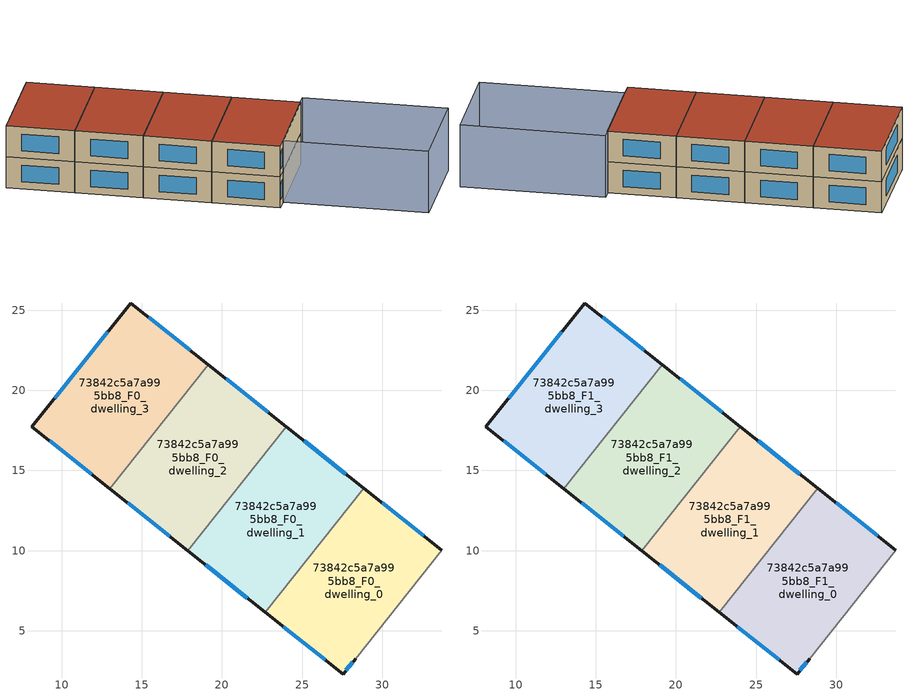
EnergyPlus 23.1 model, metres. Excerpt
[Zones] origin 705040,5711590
73842c5a7a995bb8_F0_dwelling_0
 floor ground (EU_floor_Construction): 33.71,10.03 28.34,3.26 27.55,2.3 22.71,6.15 28.86,13.88 z0
 wall outside (EU_wall_Construction): 33.71,10.03 28.86,13.88 / 22.71,6.15 27.55,2.3 28.34,3.26 z0:3
 wall adiabatic (EU_wall_Construction): 28.34,3.26 33.71,10.03 z0:3
 wall to 73842c5a7a995bb8_F0_dwelling_1 (EU_wall_Construction): 28.86,13.88 22.71,6.15 z0:3
 window (EU_Window_Construction): 32.59,10.92 29.98,12.99 / 27.73,2.53 28.16,3.04 / 23.83,5.26 26.43,3.19 z0.69:2.31
73842c5a7a995bb8_F0_dwelling_1
 floor ground (EU_floor_Construction): 28.86,13.88 22.71,6.15 17.86,10 24,17.74 z0
 wall outside (EU_wall_Construction): 17.86,10 22.71,6.15 / 28.86,13.88 24,17.74 z0:3
 wall to 73842c5a7a995bb8_F0_dwelling_2 (EU_wall_Construction): 24,17.74 17.86,10 z0:3
 window (EU_Window_Construction): 18.98,9.11 21.59,7.04 / 27.73,14.77 25.12,16.85 z0.69:2.31
73842c5a7a995bb8_F0_dwelling_2
 floor ground (EU_floor_Construction): 24,17.74 17.86,10 13,13.86 19.14,21.6 z0
 wall outside (EU_wall_Construction): 13,13.86 17.86,10 / 24,17.74 19.14,21.6 z0:3
 wall to 73842c5a7a995bb8_F0_dwelling_3 (EU_wall_Construction): 19.14,21.6 13,13.86 z0:3
 window (EU_Window_Construction): 14.12,12.97 16.73,10.9 / 22.88,18.63 20.27,20.7 z0.69:2.31
73842c5a7a995bb8_F0_dwelling_3
 floor ground (EU_floor_Construction): 19.14,21.6 13,13.86 8.13,17.73 14.3,25.44 z0
 wall outside (EU_wall_Construction): 19.14,21.6 14.3,25.44 8.13,17.73 13,13.86 z0:3
 window (EU_Window_Construction): 9.26,16.84 11.87,14.76 / 12.87,23.66 9.56,19.52 / 18.02,22.49 15.42,24.55 z0.69:2.31
73842c5a7a995bb8_F1_dwelling_0
 floor to 73842c5a7a995bb8_F0_dwelling_0 (EU_floor_Construction): 33.71,10.03 28.34,3.26 27.55,2.3 22.71,6.15 28.86,13.88 z3
 wall outside (EU_wall_Construction): 33.71,10.03 28.86,13.88 / 22.71,6.15 27.55,2.3 28.34,3.26 z3:6
 wall adiabatic (EU_wall_Construction): 28.34,3.26 33.71,10.03 z3:6
 wall to 73842c5a7a995bb8_F1_dwelling_1 (EU_wall_Construction): 28.86,13.88 22.71,6.15 z3:6
 window (EU_Window_Construction): 32.59,10.92 29.98,12.99 / 27.73,2.53 28.16,3.04 / 23.83,5.26 26.43,3.19 z3.69:5.31
 roof outside (EU_roof_Construction): 28.34,3.26 33.71,10.03 28.86,13.88 22.71,6.15 27.55,2.3 z6
73842c5a7a995bb8_F1_dwelling_1
 floor to 73842c5a7a995bb8_F0_dwelling_1 (EU_floor_Construction): 28.86,13.88 22.71,6.15 17.86,10 24,17.74 z3
 wall outside (EU_wall_Construction): 17.86,10 22.71,6.15 / 28.86,13.88 24,17.74 z3:6
 wall to 73842c5a7a995bb8_F1_dwelling_2 (EU_wall_Construction): 24,17.74 17.86,10 z3:6
 window (EU_Window_Construction): 18.98,9.11 21.59,7.04 / 27.73,14.77 25.12,16.85 z3.69:5.31
 roof outside (EU_roof_Construction): 22.71,6.15 28.86,13.88 24,17.74 17.86,10 z6
73842c5a7a995bb8_F1_dwelling_2
 floor to 73842c5a7a995bb8_F0_dwelling_2 (EU_floor_Construction): 24,17.74 17.86,10 13,13.86 19.14,21.6 z3
 wall outside (EU_wall_Construction): 13,13.86 17.86,10 / 24,17.74 19.14,21.6 z3:6
 wall to 73842c5a7a995bb8_F1_dwelling_3 (EU_wall_Construction): 19.14,21.6 13,13.86 z3:6
 window (EU_Window_Construction): 14.12,12.97 16.73,10.9 / 22.88,18.63 20.27,20.7 z3.69:5.31
 roof outside (EU_roof_Construction): 17.86,10 24,17.74 19.14,21.6 13,13.86 z6
73842c5a7a995bb8_F1_dwelling_3
 floor to 73842c5a7a995bb8_F0_dwelling_3 (EU_floor_Construction): 19.14,21.6 13,13.86 8.13,17.73 14.3,25.44 z3
 wall outside (EU_wall_Construction): 19.14,21.6 14.3,25.44 8.13,17.73 13,13.86 z3:6
 window (EU_Window_Construction): 9.26,16.84 11.87,14.76 / 12.87,23.66 9.56,19.52 / 18.02,22.49 15.42,24.55 z3.69:5.31
 roof outside (EU_roof_Construction): 13,13.86 19.14,21.6 14.3,25.44 8.13,17.73 z6
shading: 38.67,-4.91 28.34,3.26 / 28.34,3.26 34.32,10.83 / 34.32,10.83 44.66,2.67 / 44.66,2.67 38.67,-4.91 z0:6
[Building]
EU S2 Campaign: North Axis=0; Terrain=City; Solar Distribution=FullExterior
[Site:Location]
London: Latitude=51.5; Longitude=-0.5; Time Zone=0; Elevation=25
[SizingPeriod:WeatherFileDays]
AnnualSizingPeriod: Begin Month=1; Begin Day of Month=1; End Month=12; End Day of Month=31; Day of Week for Start Day=Monday; Use Weather File Daylight Saving Period=No; Use Weather File Rain and Snow Indicators=No
[MATERIAL]
EU_InternalMass_Material: Roughness=MediumRough; Thickness=0.1; Conductivity=1; Density=1800; Specific Heat=900; Thermal Absorptance=0.9; Solar Absorptance=0.7; Visible Absorptance=0.7
[MATERIAL:NOMASS] Roughness=MediumRough; Thermal Absorptance=0.9; Solar Absorptance=0.7; Visible Absorptance=0.7
Name | Thermal Resistance
EU_wall_NoMass | 0.635353
EU_roof_NoMass | 0.675062
EU_floor_NoMass | 1.96382
[WINDOWMATERIAL:SIMPLEGLAZINGSYSTEM]
EU_Window_SimpleGlazing: UFactor=2.96269; Solar Heat Gain Coefficient=0.76; Visible Transmittance=0.76
[CONSTRUCTION]
EU_wall_Construction: EU_wall_NoMass
EU_roof_Construction: EU_roof_NoMass
EU_floor_Construction: EU_floor_NoMass
EU_Window_Construction: EU_Window_SimpleGlazing
EU_InternalMass_Construction: EU_InternalMass_Material
[ZONE] Type=1; Multiplier=1; Ceiling Height=autocalculate; Floor Area=autocalculate; Part of Total Floor Area=Yes
Name | Volume
73842c5a7a995bb8_F0_dwelling_0; 73842c5a7a995bb8_F1_dwelling_0 | 183.771
73842c5a7a995bb8_F0_dwelling_1; 73842c5a7a995bb8_F1_dwelling_1 | 183.767
73842c5a7a995bb8_F0_dwelling_2; 73842c5a7a995bb8_F1_dwelling_2 | 183.781
73842c5a7a995bb8_F0_dwelling_3; 73842c5a7a995bb8_F1_dwelling_3 | 183.791
[INTERNALMASS] Construction=EU_InternalMass_Construction
Name | Zone or ZoneList | Surface Area
73842c5a7a995bb8_F0_dwelling_0_EU_InternalMass | 73842c5a7a995bb8_F0_dwelling_0 | 61.257
73842c5a7a995bb8_F0_dwelling_1_EU_InternalMass | 73842c5a7a995bb8_F0_dwelling_1 | 61.2557
73842c5a7a995bb8_F0_dwelling_2_EU_InternalMass | 73842c5a7a995bb8_F0_dwelling_2 | 61.2602
73842c5a7a995bb8_F0_dwelling_3_EU_InternalMass | 73842c5a7a995bb8_F0_dwelling_3 | 61.264
73842c5a7a995bb8_F1_dwelling_0_EU_InternalMass | 73842c5a7a995bb8_F1_dwelling_0 | 61.257
73842c5a7a995bb8_F1_dwelling_1_EU_InternalMass | 73842c5a7a995bb8_F1_dwelling_1 | 61.2557
73842c5a7a995bb8_F1_dwelling_2_EU_InternalMass | 73842c5a7a995bb8_F1_dwelling_2 | 61.2602
73842c5a7a995bb8_F1_dwelling_3_EU_InternalMass | 73842c5a7a995bb8_F1_dwelling_3 | 61.264
[OTHEREQUIPMENT] Fuel Type=Electricity; Design Level Calculation Method=Watts/Area; Power per Zone Floor Area=1; Fraction Latent=0; Fraction Radiant=0; Fraction Lost=0; Carbon Dioxide Generation Rate=0; EndUse Subcategory=EU_Step8_InternalGains
Name | Zone or ZoneList or Space or SpaceList | Schedule
EU_Step8_InternalGain_73842c5a7a995bb8_F0_dwelling_0_f000 | 73842c5a7a995bb8_F0_dwelling_0 | EU_Step8_GainSchedule_73842c5a7a995bb8_F0_dwelling_0_f000
EU_Step8_InternalGain_73842c5a7a995bb8_F0_dwelling_1_f000 | 73842c5a7a995bb8_F0_dwelling_1 | EU_Step8_GainSchedule_73842c5a7a995bb8_F0_dwelling_1_f000
EU_Step8_InternalGain_73842c5a7a995bb8_F0_dwelling_2_f000 | 73842c5a7a995bb8_F0_dwelling_2 | EU_Step8_GainSchedule_73842c5a7a995bb8_F0_dwelling_2_f000
EU_Step8_InternalGain_73842c5a7a995bb8_F0_dwelling_3_f000 | 73842c5a7a995bb8_F0_dwelling_3 | EU_Step8_GainSchedule_73842c5a7a995bb8_F0_dwelling_3_f000
EU_Step8_InternalGain_73842c5a7a995bb8_F1_dwelling_0_f000 | 73842c5a7a995bb8_F1_dwelling_0 | EU_Step8_GainSchedule_73842c5a7a995bb8_F1_dwelling_0_f000
EU_Step8_InternalGain_73842c5a7a995bb8_F1_dwelling_1_f000 | 73842c5a7a995bb8_F1_dwelling_1 | EU_Step8_GainSchedule_73842c5a7a995bb8_F1_dwelling_1_f000
EU_Step8_InternalGain_73842c5a7a995bb8_F1_dwelling_2_f000 | 73842c5a7a995bb8_F1_dwelling_2 | EU_Step8_GainSchedule_73842c5a7a995bb8_F1_dwelling_2_f000
EU_Step8_InternalGain_73842c5a7a995bb8_F1_dwelling_3_f000 | 73842c5a7a995bb8_F1_dwelling_3 | EU_Step8_GainSchedule_73842c5a7a995bb8_F1_dwelling_3_f000
[ZONEVENTILATION:DESIGNFLOWRATE] Schedule=EU_AlwaysOn; Design Flow Rate Calculation Method=AirChanges/Hour; Air Changes per Hour=0.555504; Ventilation Type=Natural; Fan Pressure Rise=0; Fan Total Efficiency=1; Constant Term Coefficient=1; Temperature Term Coefficient=0; Velocity Term Coefficient=0; Velocity Squared Term Coefficient=0; Minimum Indoor Temperature=-100; Maximum Indoor Temperature=100; Delta Temperature=-100; Minimum Outdoor Temperature=-100; Maximum Outdoor Temperature=100; Maximum Wind Speed=40
Name | Zone or ZoneList or Space or SpaceList
EU_ConstantAir_73842c5a7a995bb8_F0_dwelling_0 | 73842c5a7a995bb8_F0_dwelling_0
EU_ConstantAir_73842c5a7a995bb8_F0_dwelling_1 | 73842c5a7a995bb8_F0_dwelling_1
EU_ConstantAir_73842c5a7a995bb8_F0_dwelling_2 | 73842c5a7a995bb8_F0_dwelling_2
EU_ConstantAir_73842c5a7a995bb8_F0_dwelling_3 | 73842c5a7a995bb8_F0_dwelling_3
EU_ConstantAir_73842c5a7a995bb8_F1_dwelling_0 | 73842c5a7a995bb8_F1_dwelling_0
EU_ConstantAir_73842c5a7a995bb8_F1_dwelling_1 | 73842c5a7a995bb8_F1_dwelling_1
EU_ConstantAir_73842c5a7a995bb8_F1_dwelling_2 | 73842c5a7a995bb8_F1_dwelling_2
EU_ConstantAir_73842c5a7a995bb8_F1_dwelling_3 | 73842c5a7a995bb8_F1_dwelling_3
[HVACTEMPLATE:THERMOSTAT] Constant Heating Setpoint=20; Constant Cooling Setpoint=50
EU_HeatOnly_73842c5a7a995bb8_F0_dwelling_0; EU_HeatOnly_73842c5a7a995bb8_F0_dwelling_1; EU_HeatOnly_73842c5a7a995bb8_F0_dwelling_2; EU_HeatOnly_73842c5a7a995bb8_F0_dwelling_3; EU_HeatOnly_73842c5a7a995bb8_F1_dwelling_0; EU_HeatOnly_73842c5a7a995bb8_F1_dwelling_1; EU_HeatOnly_73842c5a7a995bb8_F1_dwelling_2; EU_HeatOnly_73842c5a7a995bb8_F1_dwelling_3
[HVACTEMPLATE:ZONE:IDEALLOADSAIRSYSTEM] System Availability Schedule=EU_AlwaysOn; Maximum Heating Supply Air Temperature=50; Minimum Cooling Supply Air Temperature=13; Maximum Heating Supply Air Humidity Ratio=0.0156; Minimum Cooling Supply Air Humidity Ratio=0.0077; Heating Limit=NoLimit; Cooling Limit=NoLimit; Heating Availability Schedule=EU_AlwaysOn; Cooling Availability Schedule=EU_CoolingOff; Dehumidification Control Type=ConstantSensibleHeatRatio; Cooling Sensible Heat Ratio=0.7; Dehumidification Setpoint=60; Humidification Control Type=None; Humidification Setpoint=30; Outdoor Air Method=None; Outdoor Air Flow Rate per Person=0.00944; Outdoor Air Flow Rate per Zone Floor Area=0; Outdoor Air Flow Rate per Zone=0; Demand Controlled Ventilation Type=None; Outdoor Air Economizer Type=NoEconomizer; Heat Recovery Type=None; Sensible Heat Recovery Effectiveness=0.7; Latent Heat Recovery Effectiveness=0.65
Name | Template Thermostat
73842c5a7a995bb8_F0_dwelling_0 | EU_HeatOnly_73842c5a7a995bb8_F0_dwelling_0
73842c5a7a995bb8_F0_dwelling_1 | EU_HeatOnly_73842c5a7a995bb8_F0_dwelling_1
73842c5a7a995bb8_F0_dwelling_2 | EU_HeatOnly_73842c5a7a995bb8_F0_dwelling_2
73842c5a7a995bb8_F0_dwelling_3 | EU_HeatOnly_73842c5a7a995bb8_F0_dwelling_3
73842c5a7a995bb8_F1_dwelling_0 | EU_HeatOnly_73842c5a7a995bb8_F1_dwelling_0
73842c5a7a995bb8_F1_dwelling_1 | EU_HeatOnly_73842c5a7a995bb8_F1_dwelling_1
73842c5a7a995bb8_F1_dwelling_2 | EU_HeatOnly_73842c5a7a995bb8_F1_dwelling_2
73842c5a7a995bb8_F1_dwelling_3 | EU_HeatOnly_73842c5a7a995bb8_F1_dwelling_3
[SIZING:ZONE] Zone Cooling Design Supply Air Temperature Input Method=SupplyAirTemperature; Zone Cooling Design Supply Air Temperature=13; Zone Heating Design Supply Air Temperature Input Method=SupplyAirTemperature; Zone Heating Design Supply Air Temperature=50; Zone Cooling Design Supply Air Humidity Ratio=0.008; Zone Heating Design Supply Air Humidity Ratio=0.008; Cooling Design Air Flow Method=DesignDay; Cooling Design Air Flow Rate=0; Cooling Minimum Air Flow per Zone Floor Area=0.000762; Cooling Minimum Air Flow=0; Cooling Minimum Air Flow Fraction=0.2; Heating Design Air Flow Method=DesignDay; Heating Design Air Flow Rate=0; Heating Maximum Air Flow per Zone Floor Area=0.002032; Heating Maximum Air Flow=0.141576; Heating Maximum Air Flow Fraction=0.3; Account for Dedicated Outdoor Air System=No; Dedicated Outdoor Air System Control Strategy=NeutralSupplyAir; Dedicated Outdoor Air Low Setpoint Temperature for Design=autosize; Dedicated Outdoor Air High Setpoint Temperature for Design=autosize; Zone Load Sizing Method=Sensible Load Only No Latent Load; Zone Latent Cooling Design Supply Air Humidity Ratio Input Method=HumidityRatioDifference; Zone Cooling Design Supply Air Humidity Ratio Difference=0.005; Zone Latent Heating Design Supply Air Humidity Ratio Input Method=HumidityRatioDifference; Zone Humidification Design Supply Air Humidity Ratio Difference=0.005
73842c5a7a995bb8_F0_dwelling_0; 73842c5a7a995bb8_F0_dwelling_1; 73842c5a7a995bb8_F0_dwelling_2; 73842c5a7a995bb8_F0_dwelling_3; 73842c5a7a995bb8_F1_dwelling_0; 73842c5a7a995bb8_F1_dwelling_1; 73842c5a7a995bb8_F1_dwelling_2; 73842c5a7a995bb8_F1_dwelling_3
[SCHEDULE:CONSTANT]
Name | Hourly Value
EU_AlwaysOn | 1
EU_CoolingOff | 0
[SCHEDULE:FILE] Column Number=1; Rows to Skip at Top=0; Number of Hours of Data=8760; Column Separator=Comma; Interpolate to Timestep=No; Minutes per Item=60; Adjust Schedule for Daylight Savings=Yes
Name | File
EU_Step8_GainSchedule_73842c5a7a995bb8_F0_dwelling_0_f000 | ../../schedules/73842c5a7a995bb8/73842c5a7a995bb8_F0_dwelling_0_f000_gain.csv
EU_Step8_GainSchedule_73842c5a7a995bb8_F0_dwelling_1_f000 | ../../schedules/73842c5a7a995bb8/73842c5a7a995bb8_F0_dwelling_1_f000_gain.csv
EU_Step8_GainSchedule_73842c5a7a995bb8_F0_dwelling_2_f000 | ../../schedules/73842c5a7a995bb8/73842c5a7a995bb8_F0_dwelling_2_f000_gain.csv
EU_Step8_GainSchedule_73842c5a7a995bb8_F0_dwelling_3_f000 | ../../schedules/73842c5a7a995bb8/73842c5a7a995bb8_F0_dwelling_3_f000_gain.csv
EU_Step8_GainSchedule_73842c5a7a995bb8_F1_dwelling_0_f000 | ../../schedules/73842c5a7a995bb8/73842c5a7a995bb8_F1_dwelling_0_f000_gain.csv
EU_Step8_GainSchedule_73842c5a7a995bb8_F1_dwelling_1_f000 | ../../schedules/73842c5a7a995bb8/73842c5a7a995bb8_F1_dwelling_1_f000_gain.csv
EU_Step8_GainSchedule_73842c5a7a995bb8_F1_dwelling_2_f000 | ../../schedules/73842c5a7a995bb8/73842c5a7a995bb8_F1_dwelling_2_f000_gain.csv
EU_Step8_GainSchedule_73842c5a7a995bb8_F1_dwelling_3_f000 | ../../schedules/73842c5a7a995bb8/73842c5a7a995bb8_F1_dwelling_3_f000_gain.csv
